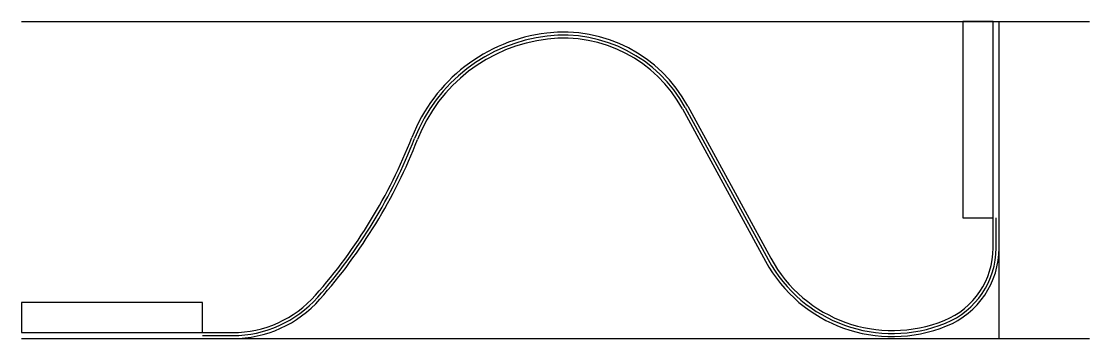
# Model space of a CAD drawing. Header units: metres. Extents: x -6 to 29.4, y 0 to 10.5.
import ezdxf

# ---------------------------------------------------------------- set-up
doc = ezdxf.new("R2010")
doc.units = ezdxf.units.M

msp = doc.modelspace()

# ---------------------------------------------------------------- linework, layer by layer
at = {"layer": 'FLEX_CARA_A'}
for p, q in [((16.0848, 7.6968), (18.832, 2.6614)), ((26.2, 3.0001), (26.2, 4.0001)), ((0, 0.2), (1, 0.2))]:
    msp.add_line(p, q, dxfattribs=at)
for centre, radius, start, end in [((12.0529, 4.6593), 5.4909, 96.6875, 158.6191), ((11.9606, 5.4467), 4.6981, 28.6158, 96.6875), ((-9.3755, 13.0487), 17.5213, -41.5117, -21.3809), ((23.6148, 3.0001), 2.5852, -67.9966, 0), ((22.863, 4.8606), 4.5919, -151.3842, -67.9966), ((1, 3.8655), 3.6655, -90, -41.5117)]:
    msp.add_arc(centre, radius, start, end, dxfattribs=at)
at = {"layer": 'FLEX_CARA_B'}
for p, q in [((15.9092, 7.601), (18.6564, 2.5656)), ((26.4, 3.0001), (26.4, 4.0001)), ((0, 0), (1, 0))]:
    msp.add_line(p, q, dxfattribs=at)
for centre, radius, start, end in [((12.0529, 4.6593), 5.2909, 96.6875, 158.6191), ((11.9606, 5.4467), 4.4981, 28.6158, 96.6875), ((-9.3755, 13.0487), 17.7213, -41.5117, -21.3809), ((23.6148, 3.0001), 2.7852, -67.9966, 0), ((22.863, 4.8606), 4.7919, -151.3842, -67.9966), ((1, 3.8655), 3.8655, -90, -41.5117)]:
    msp.add_arc(centre, radius, start, end, dxfattribs=at)
at = {"layer": 'FLEX_LINEA_MEDIA'}
for p, q in [((15.997, 7.6489), (18.7442, 2.6135)), ((26.3, 3.0001), (26.3, 4.0001)), ((0, 0.1), (1, 0.1))]:
    msp.add_line(p, q, dxfattribs=at)
for centre, radius, start, end in [((12.0529, 4.6593), 5.3909, 96.6875, 158.6191), ((11.9606, 5.4467), 4.5981, 28.6158, 96.6875), ((-9.3755, 13.0487), 17.6213, -41.5117, -21.3809), ((23.6148, 3.0001), 2.6852, -67.9966, 0), ((22.863, 4.8606), 4.6919, -151.3842, -67.9966), ((1, 3.8655), 3.7655, -90, -41.5117)]:
    msp.add_arc(centre, radius, start, end, dxfattribs=at)
at = {"layer": 'MAINBOARD'}
for p, q in [((0, 1.2), (-6, 1.2)), ((-6, 1.2), (-6, 0.2)), ((0, 0.2), (0, 1.2)), ((-6, 0.2), (0, 0.2))]:
    msp.add_line(p, q, dxfattribs=at)
at = {"layer": 'PLACA_CONECTOR'}
for p, q in [((26.2, 10.5), (25.2, 10.5)), ((25.2, 10.5), (25.2, 4)), ((26.2, 4), (26.2, 10.5)), ((25.2, 4), (26.2, 4))]:
    msp.add_line(p, q, dxfattribs=at)
at = {"layer": 'REFERENCIA'}
for p, q in [((-6, 10.5), (29.4, 10.5)), ((26.4, 0), (26.4, 10.5)), ((-6, 0), (29.4, 0))]:
    msp.add_line(p, q, dxfattribs=at)

doc.saveas('drawing.dxf')
